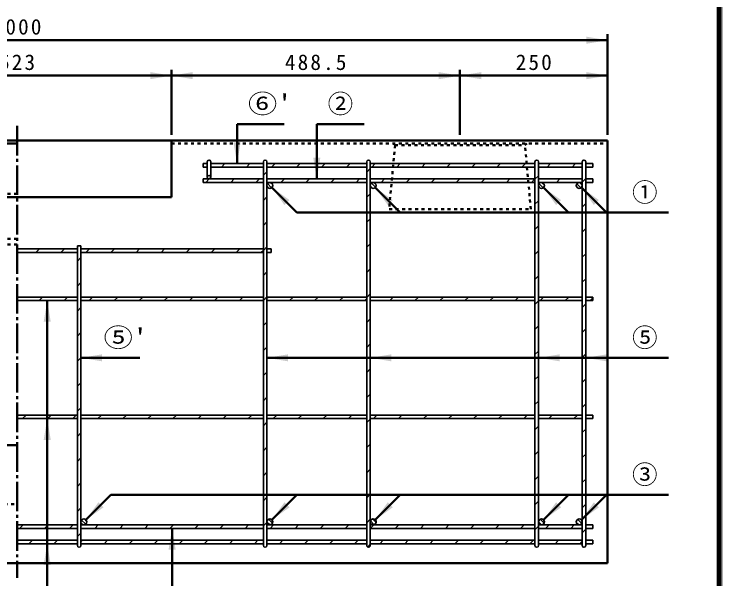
# Model space of a CAD drawing. Units: millimetres, scale not verified. Extents: x 100 to 4105, y 100 to 2870.
# Drawn here: x 2907 to 4105, y 829 to 1786 of the extents above; entities that cross this region are included whole.
import ezdxf
from ezdxf.enums import TextEntityAlignment as Align

# ---------------------------------------------------------------- set-up
doc = ezdxf.new("R2010")
doc.units = ezdxf.units.MM
doc.header["$LTSCALE"] = 5
doc.linetypes.add('USER1', pattern=[2.2, 1, -1.2])
doc.linetypes.add('USER2', pattern=[13.4, 10, -1.2, 1, -1.2])
doc.layers.add('V-nasSTD', color=7, linetype='Continuous', lineweight=50)
doc.styles.add('ＭＳ ゴシック', font='')
doc.styles.get('ＭＳ ゴシック').set_extended_font_data('MS Gothic')

msp = doc.modelspace()

# ---------------------------------------------------------------- hatches: boundary and pattern name
at = {"layer": 'V-nasSTD'}
for points in [[(3875.552, 1735.857), (3911.552, 1741.857), (3875.552, 1747.857)], [(3137.052, 1675.857), (3173.052, 1681.857), (3137.052, 1687.857)], [(3209.052, 1687.857), (3173.052, 1681.857), (3209.052, 1675.857)], [(3625.552, 1675.857), (3661.552, 1681.857), (3625.552, 1687.857)], [(3697.552, 1687.857), (3661.552, 1681.857), (3697.552, 1675.857)], [(3875.552, 1675.857), (3911.552, 1681.857), (3875.552, 1687.857)], [(3290.052, 1568.81), (3284.052, 1532.81), (3278.052, 1568.81)], [(3425.052, 1542.81), (3419.052, 1506.81), (3413.052, 1542.81)], [(3364.3, 1462.576), (3343.087, 1492.274), (3372.786, 1471.061)], [(3539.3, 1462.576), (3518.087, 1492.274), (3547.786, 1471.061)], [(3824.3, 1462.576), (3803.087, 1492.274), (3832.786, 1471.061)], [(3888.3, 1462.576), (3867.087, 1492.274), (3896.786, 1471.061)], [(2968.552, 1264.81), (2962.552, 1300.81), (2956.552, 1264.81)], [(3055.552, 1209.81), (3019.552, 1203.81), (3055.552, 1197.81)], [(3370.552, 1209.81), (3334.552, 1203.81), (3370.552, 1197.81)], [(3545.552, 1209.81), (3509.552, 1203.81), (3545.552, 1197.81)], [(3830.552, 1209.81), (3794.552, 1203.81), (3830.552, 1197.81)], [(3910.552, 1209.81), (3874.552, 1203.81), (3910.552, 1197.81)], [(2968.552, 1064.81), (2962.552, 1100.81), (2956.552, 1064.81)], [(3049.3, 959.044), (3028.087, 929.345), (3057.786, 950.558)], [(3364.3, 959.044), (3343.087, 929.345), (3372.786, 950.558)], [(3539.3, 959.044), (3518.087, 929.345), (3547.786, 950.558)], [(3824.3, 959.044), (3803.087, 929.345), (3832.786, 950.558)], [(3888.3, 959.044), (3867.087, 929.345), (3896.786, 950.558)], [(3180.052, 878.81), (3174.052, 914.81), (3168.052, 878.81)], [(2968.552, 852.81), (2962.552, 888.81), (2956.552, 852.81)]]:
    msp.add_hatch(color=256, dxfattribs=at).paths.add_polyline_path(points)

# ---------------------------------------------------------------- linework, layer by layer
at = {"layer": 'V-nasSTD', "lineweight": 100}
msp.add_line((4100, 105), (4100, 2865), dxfattribs=at)
at = {"layer": 'V-nasSTD'}
for p, q in [((3911.552, 1581.857), (3911.552, 1751.857)), ((1911.552, 1741.857), (3911.552, 1741.857)), ((3173.052, 1581.857), (3173.052, 1691.857)), ((3661.552, 1581.857), (3661.552, 1691.857)), ((2650.052, 1681.857), (3173.052, 1681.857)), ((3173.052, 1681.857), (3661.552, 1681.857)), ((3661.552, 1681.857), (3911.552, 1681.857)), ((3284.052, 1599.857), (3284.052, 1532.81)), ((3284.052, 1599.857), (3364.052, 1599.857)), ((3419.052, 1599.857), (3419.052, 1506.81)), ((3419.052, 1599.857), (3499.052, 1599.857)), ((3173.052, 1571.857), (2650.052, 1571.857)), ((3173.052, 1571.857), (3173.052, 1475.857)), ((3173.052, 1571.857), (3911.552, 1571.857)), ((3911.552, 1571.857), (3911.552, 855.857)), ((2650.052, 1566.857), (2911.552, 1566.857)), ((3385.514, 1449.848), (3343.087, 1492.274)), ((3560.514, 1449.848), (3518.087, 1492.274)), ((3845.514, 1449.848), (3803.087, 1492.274)), ((3909.514, 1449.848), (3867.087, 1492.274)), ((3173.052, 1475.857), (2650.052, 1475.857)), ((4014.552, 1449.848), (3385.514, 1449.848)), ((2962.552, 772.81), (2962.552, 1300.81)), ((3019.552, 1203.81), (3119.552, 1203.81)), ((4014.552, 1203.81), (3334.552, 1203.81)), ((2031.552, 1055.857), (2911.552, 1055.857)), ((3070.514, 971.772), (3028.087, 929.345)), ((4014.552, 971.772), (3070.514, 971.772)), ((3385.514, 971.772), (3343.087, 929.345)), ((3560.514, 971.772), (3518.087, 929.345)), ((3845.514, 971.772), (3803.087, 929.345)), ((3909.514, 971.772), (3867.087, 929.345)), ((3174.052, 772.81), (3174.052, 914.81)), ((1911.552, 855.857), (3911.552, 855.857))]:
    msp.add_line(p, q, dxfattribs=at)
at = {"layer": 'V-nasSTD', "linetype": 'USER2'}
msp.add_line((2911.552, 1596.857), (2911.552, 830.857), dxfattribs=at)
at = {"layer": 'V-nasSTD', "linetype": 'USER1'}
for p, q in [((3173.052, 1566.857), (3911.552, 1566.857)), ((3551.552, 1563.857), (3541.552, 1455.857)), ((3551.552, 1563.857), (3548.552, 1566.857)), ((3551.552, 1563.857), (3771.552, 1563.857)), ((3771.552, 1563.857), (3774.552, 1566.857)), ((3781.552, 1455.857), (3771.552, 1563.857)), ((2911.552, 1481.857), (2656.052, 1481.857)), ((3541.552, 1455.857), (3781.552, 1455.857)), ((2911.552, 1405.138), (2663.239, 1405.138)), ((2911.552, 1395.857), (1911.552, 1395.857)), ((1911.552, 955.857), (2911.552, 955.857))]:
    msp.add_line(p, q, dxfattribs=at)
at = {"layer": 'V-nasSTD', "lineweight": 35}
for p, q in [((3233.552, 1509.81), (3233.552, 1535.81)), ((3239.552, 1509.81), (3239.552, 1535.81)), ((3328.552, 1535.81), (3328.552, 885.81)), ((3334.552, 1535.81), (3334.552, 885.81)), ((3503.552, 1535.81), (3503.552, 885.81)), ((3509.552, 1535.81), (3509.552, 885.81)), ((3788.552, 1535.81), (3788.552, 885.81)), ((3794.552, 1535.81), (3794.552, 885.81)), ((3868.552, 1535.81), (3868.552, 885.81)), ((3874.552, 1535.81), (3874.552, 885.81)), ((3226.552, 1532.81), (3226.552, 1526.81)), ((3233.552, 1532.81), (3226.552, 1532.81)), ((3226.552, 1526.81), (3233.552, 1526.81)), ((3239.552, 1532.81), (3328.552, 1532.81)), ((3239.552, 1526.81), (3328.552, 1526.81)), ((3257.437, 1526.81), (3263.437, 1532.81)), ((3299.863, 1526.81), (3305.863, 1532.81)), ((3334.552, 1532.81), (3503.552, 1532.81)), ((3334.552, 1526.81), (3503.552, 1526.81)), ((3342.29, 1526.81), (3348.29, 1532.81)), ((3384.716, 1526.81), (3390.716, 1532.81)), ((3427.143, 1526.81), (3433.143, 1532.81)), ((3469.569, 1526.81), (3475.569, 1532.81)), ((3509.552, 1524.32), (3503.552, 1518.32)), ((3509.552, 1532.81), (3788.552, 1532.81)), ((3509.552, 1526.81), (3788.552, 1526.81)), ((3517.996, 1532.81), (3511.996, 1526.81)), ((3560.422, 1532.81), (3554.422, 1526.81)), ((3602.848, 1532.81), (3596.848, 1526.81)), ((3645.275, 1532.81), (3639.275, 1526.81)), ((3681.701, 1526.81), (3687.701, 1532.81)), ((3724.128, 1526.81), (3730.128, 1532.81)), ((3766.554, 1526.81), (3772.554, 1532.81)), ((3794.552, 1532.81), (3868.552, 1532.81)), ((3794.552, 1526.81), (3868.552, 1526.81)), ((3808.98, 1526.81), (3814.98, 1532.81)), ((3851.407, 1526.81), (3857.407, 1532.81)), ((3874.552, 1532.81), (3886.552, 1532.81)), ((3874.552, 1526.81), (3886.552, 1526.81)), ((3886.552, 1532.81), (3886.552, 1526.81)), ((3334.552, 1519.026), (3328.552, 1513.026)), ((3794.552, 1512.335), (3788.552, 1506.335)), ((3328.552, 1506.81), (3226.552, 1506.81)), ((3226.552, 1506.81), (3226.552, 1500.81)), ((3226.552, 1500.81), (3328.552, 1500.81)), ((3236.937, 1506.81), (3230.937, 1500.81)), ((3239.523, 1509.396), (3236.966, 1506.838)), ((3273.363, 1500.81), (3279.363, 1506.81)), ((3315.79, 1500.81), (3321.79, 1506.81)), ((3334.552, 1506.81), (3503.552, 1506.81)), ((3334.552, 1500.81), (3503.552, 1500.81)), ((3335.6, 1498.873), (3342.615, 1491.858)), ((3340.927, 1500.617), (3344.359, 1497.185)), ((3358.216, 1500.81), (3364.216, 1506.81)), ((3400.643, 1500.81), (3406.643, 1506.81)), ((3443.069, 1500.81), (3449.069, 1506.81)), ((3485.496, 1500.81), (3491.496, 1506.81)), ((3509.552, 1506.81), (3788.552, 1506.81)), ((3509.552, 1500.81), (3788.552, 1500.81)), ((3511.488, 1499.761), (3518.503, 1492.746)), ((3527.922, 1500.81), (3533.922, 1506.81)), ((3576.348, 1506.81), (3570.348, 1500.81)), ((3618.775, 1506.81), (3612.775, 1500.81)), ((3655.201, 1500.81), (3661.201, 1506.81)), ((3697.628, 1500.81), (3703.628, 1506.81)), ((3740.054, 1500.81), (3746.054, 1506.81)), ((3782.48, 1500.81), (3788.48, 1506.81)), ((3794.552, 1506.81), (3868.552, 1506.81)), ((3794.552, 1500.81), (3868.552, 1500.81)), ((3795.439, 1498.653), (3802.395, 1491.697)), ((3800.432, 1500.732), (3804.474, 1496.69)), ((3824.907, 1500.81), (3830.907, 1506.81)), ((3859.297, 1498.435), (3866.177, 1491.555)), ((3864.015, 1500.788), (3868.53, 1496.273)), ((3867.333, 1500.81), (3868.552, 1502.028)), ((3874.552, 1507.483), (3868.552, 1501.483)), ((3874.552, 1506.81), (3886.552, 1506.81)), ((3874.552, 1500.81), (3886.552, 1500.81)), ((3886.552, 1506.81), (3886.552, 1500.81)), ((3509.745, 1494.434), (3513.176, 1491.003)), ((3334.552, 1476.6), (3328.552, 1470.6)), ((3509.552, 1481.894), (3503.552, 1475.894)), ((3794.552, 1469.909), (3788.552, 1463.909)), ((3874.552, 1465.056), (3868.552, 1459.056)), ((3509.552, 1439.468), (3503.552, 1433.468)), ((3334.552, 1434.173), (3328.552, 1428.173)), ((3794.552, 1427.483), (3788.552, 1421.483)), ((3874.552, 1422.63), (3868.552, 1416.63)), ((3013.552, 1393.264), (3013.552, 885.762)), ((3013.552, 1393.264), (3019.552, 1393.264)), ((3019.552, 1393.264), (3019.552, 885.762)), ((3334.552, 1391.747), (3328.552, 1385.747)), ((3509.552, 1397.041), (3503.552, 1391.041)), ((2911.552, 1388.264), (3013.552, 1388.264)), ((2911.552, 1382.264), (3013.552, 1382.264)), ((2943.231, 1382.264), (2949.231, 1388.264)), ((2985.658, 1382.264), (2991.658, 1388.264)), ((3019.552, 1388.264), (3328.552, 1388.264)), ((3019.552, 1382.264), (3328.552, 1382.264)), ((3034.084, 1388.264), (3028.084, 1382.264)), ((3070.511, 1382.264), (3076.511, 1388.264)), ((3112.937, 1382.264), (3118.937, 1388.264)), ((3155.363, 1382.264), (3161.363, 1388.264)), ((3197.79, 1382.264), (3203.79, 1388.264)), ((3240.216, 1382.264), (3246.216, 1388.264)), ((3282.643, 1382.264), (3288.643, 1388.264)), ((3325.069, 1382.264), (3328.552, 1385.747)), ((3334.552, 1388.264), (3341.552, 1388.264)), ((3334.552, 1382.264), (3341.552, 1382.264)), ((3341.552, 1388.264), (3341.552, 1382.264)), ((3794.552, 1385.056), (3788.552, 1379.056)), ((3874.552, 1380.203), (3868.552, 1374.203)), ((3019.552, 1373.732), (3013.552, 1367.732)), ((3509.552, 1354.615), (3503.552, 1348.615)), ((3334.552, 1349.32), (3328.552, 1343.32)), ((3794.552, 1342.63), (3788.552, 1336.63)), ((3019.552, 1331.305), (3013.552, 1325.305)), ((3874.552, 1337.777), (3868.552, 1331.777)), ((2911.552, 1306.81), (3013.552, 1306.81)), ((2911.552, 1306.13), (2912.231, 1306.81)), ((2948.658, 1300.81), (2954.658, 1306.81)), ((2991.084, 1300.81), (2997.084, 1306.81)), ((3019.552, 1306.81), (3328.552, 1306.81)), ((3033.511, 1300.81), (3039.511, 1306.81)), ((3075.937, 1300.81), (3081.937, 1306.81)), ((3118.363, 1300.81), (3124.363, 1306.81)), ((3160.79, 1300.81), (3166.79, 1306.81)), ((3203.216, 1300.81), (3209.216, 1306.81)), ((3245.643, 1300.81), (3251.643, 1306.81)), ((3288.069, 1300.81), (3294.069, 1306.81)), ((3334.552, 1306.894), (3328.552, 1300.894)), ((3334.552, 1306.81), (3503.552, 1306.81)), ((3336.496, 1306.81), (3334.552, 1304.866)), ((3372.922, 1300.81), (3378.922, 1306.81)), ((3415.348, 1300.81), (3421.348, 1306.81)), ((3457.775, 1300.81), (3463.775, 1306.81)), ((3509.552, 1312.188), (3503.552, 1306.188)), ((3509.552, 1306.81), (3788.552, 1306.81)), ((3548.628, 1306.81), (3542.628, 1300.81)), ((3585.054, 1300.81), (3591.054, 1306.81)), ((3627.48, 1300.81), (3633.48, 1306.81)), ((3669.907, 1300.81), (3675.907, 1306.81)), ((3712.333, 1300.81), (3718.333, 1306.81)), ((3754.76, 1300.81), (3760.76, 1306.81)), ((3794.552, 1306.81), (3868.552, 1306.81)), ((3797.186, 1300.81), (3803.186, 1306.81)), ((3839.612, 1300.81), (3845.612, 1306.81)), ((3874.552, 1306.81), (3886.552, 1306.81)), ((3886.552, 1306.81), (3886.552, 1300.81)), ((2911.552, 1300.81), (3013.552, 1300.81)), ((3019.552, 1300.81), (3328.552, 1300.81)), ((3334.552, 1300.81), (3503.552, 1300.81)), ((3500.201, 1300.81), (3503.552, 1304.16)), ((3509.552, 1300.81), (3788.552, 1300.81)), ((3794.552, 1300.203), (3788.552, 1294.203)), ((3794.552, 1300.81), (3868.552, 1300.81)), ((3874.552, 1295.351), (3868.552, 1289.351)), ((3874.552, 1300.81), (3886.552, 1300.81)), ((3882.039, 1300.81), (3886.552, 1305.323)), ((3019.552, 1288.879), (3013.552, 1282.879)), ((3334.552, 1264.468), (3328.552, 1258.468)), ((3509.552, 1269.762), (3503.552, 1263.762)), ((3019.552, 1246.452), (3013.552, 1240.452)), ((3794.552, 1257.777), (3788.552, 1251.777)), ((3874.552, 1252.924), (3868.552, 1246.924)), ((3509.552, 1227.335), (3503.552, 1221.335)), ((3334.552, 1222.041), (3328.552, 1216.041)), ((3794.552, 1215.351), (3788.552, 1209.351)), ((3874.552, 1210.498), (3868.552, 1204.498)), ((3019.552, 1204.026), (3013.552, 1198.026)), ((3334.552, 1179.615), (3328.552, 1173.615)), ((3509.552, 1184.909), (3503.552, 1178.909)), ((3794.552, 1172.924), (3788.552, 1166.924)), ((3874.552, 1168.071), (3868.552, 1162.071)), ((3019.552, 1161.6), (3013.552, 1155.6)), ((3509.552, 1142.483), (3503.552, 1136.483)), ((3334.552, 1137.188), (3328.552, 1131.188)), ((3794.552, 1130.498), (3788.552, 1124.498)), ((3019.552, 1119.173), (3013.552, 1113.173)), ((3874.552, 1125.645), (3868.552, 1119.645)), ((2911.552, 1106.81), (3013.552, 1106.81)), ((2920.937, 1100.81), (2926.937, 1106.81)), ((2963.363, 1100.81), (2969.363, 1106.81)), ((3005.79, 1100.81), (3011.79, 1106.81)), ((3019.552, 1106.81), (3328.552, 1106.81)), ((3048.216, 1100.81), (3054.216, 1106.81)), ((3090.643, 1100.81), (3096.643, 1106.81)), ((3133.069, 1100.81), (3139.069, 1106.81)), ((3175.496, 1100.81), (3181.496, 1106.81)), ((3217.922, 1100.81), (3223.922, 1106.81)), ((3260.348, 1100.81), (3266.348, 1106.81)), ((3302.775, 1100.81), (3308.775, 1106.81)), ((3334.552, 1106.81), (3503.552, 1106.81)), ((3351.201, 1106.81), (3345.201, 1100.81)), ((3387.628, 1100.81), (3393.628, 1106.81)), ((3430.054, 1100.81), (3436.054, 1106.81)), ((3472.48, 1100.81), (3478.48, 1106.81)), ((3509.552, 1106.81), (3788.552, 1106.81)), ((3514.907, 1100.81), (3520.907, 1106.81)), ((3557.333, 1100.81), (3563.333, 1106.81)), ((3599.76, 1100.81), (3605.76, 1106.81)), ((3642.186, 1100.81), (3648.186, 1106.81)), ((3684.612, 1100.81), (3690.612, 1106.81)), ((3727.039, 1100.81), (3733.039, 1106.81)), ((3769.465, 1100.81), (3775.465, 1106.81)), ((3794.552, 1106.81), (3868.552, 1106.81)), ((3811.892, 1100.81), (3817.892, 1106.81)), ((3854.318, 1100.81), (3860.318, 1106.81)), ((3874.552, 1106.81), (3886.552, 1106.81)), ((3886.552, 1106.81), (3886.552, 1100.81)), ((2911.552, 1100.81), (3013.552, 1100.81)), ((3019.552, 1100.81), (3328.552, 1100.81)), ((3334.552, 1094.762), (3328.552, 1088.762)), ((3334.552, 1100.81), (3503.552, 1100.81)), ((3509.552, 1100.056), (3503.552, 1094.056)), ((3509.552, 1100.81), (3788.552, 1100.81)), ((3794.552, 1100.81), (3868.552, 1100.81)), ((3874.552, 1100.81), (3886.552, 1100.81)), ((3794.552, 1088.071), (3788.552, 1082.071)), ((3874.552, 1083.219), (3868.552, 1077.219)), ((3019.552, 1076.747), (3013.552, 1070.747)), ((3509.552, 1057.63), (3503.552, 1051.63)), ((3334.552, 1052.335), (3328.552, 1046.335)), ((3794.552, 1045.645), (3788.552, 1039.645)), ((3019.552, 1034.32), (3013.552, 1028.32)), ((3874.552, 1040.792), (3868.552, 1034.792)), ((3334.552, 1009.909), (3328.552, 1003.909)), ((3509.552, 1015.203), (3503.552, 1009.203)), ((3794.552, 1003.219), (3788.552, 997.219)), ((3874.552, 998.366), (3868.552, 992.366)), ((3019.552, 991.894), (3013.552, 985.894)), ((3509.552, 972.777), (3503.552, 966.777)), ((3334.552, 967.483), (3328.552, 961.483)), ((3794.552, 960.792), (3788.552, 954.792)), ((3019.552, 949.468), (3013.552, 943.468)), ((3874.552, 955.939), (3868.552, 949.939)), ((3020.649, 928.935), (3027.677, 921.907)), ((3026.088, 930.568), (3029.31, 927.346)), ((3334.552, 925.056), (3328.552, 919.056)), ((3334.563, 926.148), (3339.89, 920.821)), ((3337.44, 930.342), (3344.084, 923.699)), ((3509.552, 930.351), (3503.552, 924.351)), ((3509.885, 927.604), (3516.346, 921.143)), ((3513.806, 930.754), (3519.496, 925.064)), ((3794.552, 925.779), (3799.521, 920.81)), ((3797.187, 930.215), (3803.957, 923.445)), ((3858.568, 925.402), (3863.144, 920.826)), ((3860.957, 930.084), (3867.826, 923.216)), ((2911.552, 920.81), (3013.552, 920.81)), ((2911.552, 914.81), (3013.552, 914.81)), ((2915.649, 914.81), (2921.649, 920.81)), ((2958.075, 914.81), (2964.075, 920.81)), ((3000.501, 914.81), (3006.501, 920.81)), ((3019.552, 920.81), (3328.552, 920.81)), ((3019.552, 914.81), (3328.552, 914.81)), ((3048.928, 920.81), (3042.928, 914.81)), ((3091.354, 920.81), (3085.354, 914.81)), ((3133.781, 920.81), (3127.781, 914.81)), ((3170.207, 914.81), (3176.207, 920.81)), ((3212.633, 914.81), (3218.633, 920.81)), ((3255.06, 914.81), (3261.06, 920.81)), ((3297.486, 914.81), (3303.486, 920.81)), ((3334.552, 920.81), (3503.552, 920.81)), ((3334.552, 914.81), (3503.552, 914.81)), ((3339.913, 914.81), (3345.913, 920.81)), ((3382.339, 914.81), (3388.339, 920.81)), ((3424.765, 914.81), (3430.765, 920.81)), ((3467.192, 914.81), (3473.192, 920.81)), ((3509.552, 920.81), (3788.552, 920.81)), ((3509.552, 914.81), (3788.552, 914.81)), ((3509.618, 914.81), (3515.618, 920.81)), ((3552.045, 914.81), (3558.045, 920.81)), ((3594.471, 914.81), (3600.471, 920.81)), ((3636.897, 914.81), (3642.897, 920.81)), ((3679.324, 914.81), (3685.324, 920.81)), ((3721.75, 914.81), (3727.75, 920.81)), ((3764.177, 914.81), (3770.177, 920.81)), ((3794.552, 918.366), (3788.552, 912.366)), ((3794.552, 918.366), (3788.552, 912.366)), ((3794.552, 920.81), (3868.552, 920.81)), ((3794.552, 914.81), (3868.552, 914.81)), ((3806.603, 914.81), (3812.603, 920.81)), ((3849.029, 914.81), (3855.029, 920.81)), ((3874.552, 913.513), (3868.552, 907.513)), ((3874.552, 920.81), (3886.552, 920.81)), ((3874.552, 914.81), (3886.552, 914.81)), ((3886.552, 920.81), (3886.552, 914.81)), ((3019.552, 907.041), (3013.552, 901.041)), ((2911.552, 894.81), (3013.552, 894.81)), ((2911.552, 888.81), (3013.552, 888.81)), ((2931.569, 888.81), (2937.569, 894.81)), ((2973.996, 888.81), (2979.996, 894.81)), ((3019.552, 894.81), (3328.552, 894.81)), ((3022.422, 894.81), (3019.552, 891.939)), ((3019.552, 888.81), (3328.552, 888.81)), ((3064.848, 894.81), (3058.848, 888.81)), ((3107.275, 894.81), (3101.275, 888.81)), ((3143.701, 888.81), (3149.701, 894.81)), ((3186.128, 888.81), (3192.128, 894.81)), ((3228.554, 888.81), (3234.554, 894.81)), ((3270.98, 888.81), (3276.98, 894.81)), ((3313.407, 888.81), (3319.407, 894.81)), ((3334.552, 894.81), (3503.552, 894.81)), ((3334.552, 888.81), (3503.552, 888.81)), ((3355.833, 888.81), (3361.833, 894.81)), ((3398.26, 888.81), (3404.26, 894.81)), ((3440.686, 888.81), (3446.686, 894.81)), ((3483.112, 888.81), (3489.112, 894.81)), ((3509.552, 887.924), (3504.92, 883.292)), ((3509.552, 894.81), (3788.552, 894.81)), ((3509.552, 888.81), (3788.552, 888.81)), ((3525.539, 888.81), (3531.539, 894.81)), ((3567.965, 888.81), (3573.965, 894.81)), ((3610.392, 888.81), (3616.392, 894.81)), ((3652.818, 888.81), (3658.818, 894.81)), ((3695.244, 888.81), (3701.244, 894.81)), ((3737.671, 888.81), (3743.671, 894.81)), ((3780.097, 888.81), (3786.097, 894.81)), ((3794.552, 894.81), (3868.552, 894.81)), ((3794.552, 888.81), (3868.552, 888.81)), ((3822.524, 888.81), (3828.524, 894.81)), ((3864.95, 888.81), (3868.552, 892.411)), ((3874.552, 894.81), (3886.552, 894.81)), ((3874.552, 888.81), (3886.552, 888.81)), ((3886.552, 894.81), (3886.552, 888.81))]:
    msp.add_line(p, q, dxfattribs=at)
at = {"layer": 'V-nasSTD', "lineweight": 13}
msp.add_lwpolyline([(100, 100), (100, 2870), (4105, 2870), (4105, 100)], close=True, dxfattribs=at)
at = {"layer": 'V-nasSTD', "lineweight": 35}
for centre, radius in [((3236.552, 1509.81), 3), ((3339.552, 1495.81), 5), ((3514.552, 1495.81), 5), ((3799.552, 1495.81), 5), ((3863.552, 1495.81), 5), ((3024.552, 925.81), 5), ((3339.552, 925.81), 5), ((3514.552, 925.81), 5), ((3799.552, 925.81), 5), ((3863.552, 925.81), 5)]:
    msp.add_circle(centre, radius, dxfattribs=at)
for centre, radius, start, end in [((3236.552, 1535.81), 3, 0, 180), ((3331.552, 1535.81), 3, 0, 180), ((3506.552, 1535.81), 3, 0, 180), ((3791.552, 1535.81), 3, 0, 180), ((3871.552, 1535.81), 3, 0, 180), ((3339.552, 1495.81), 5, 90, 180), ((3339.552, 1495.81), 5, 180, 90), ((3514.552, 1495.81), 5, 180, 90), ((3514.552, 1495.81), 5, 90, 180), ((3799.552, 1495.81), 5, 90, 180), ((3799.552, 1495.81), 5, 180, 90), ((3863.552, 1495.81), 5, 90, 0), ((3863.552, 1495.81), 5, 0, 90), ((3024.552, 925.81), 5, 270, 180), ((3024.552, 925.81), 5, 180, 270), ((3339.552, 925.81), 5, 270, 180), ((3339.552, 925.81), 5, 180, 270), ((3514.552, 925.81), 5, 282.04146, 180), ((3514.552, 925.81), 5, 180, 270), ((3799.552, 925.81), 5, 270, 180), ((3799.552, 925.81), 5, 180, 270), ((3863.552, 925.81), 5, 0, 270), ((3863.552, 925.81), 5, 270, 0), ((3514.552, 925.81), 5, 270, 282.04146), ((3016.552, 885.81), 3, 180, 0), ((3331.552, 885.81), 3, 180, 0), ((3506.552, 885.81), 3, 180, 0), ((3791.552, 885.81), 3, 180, 0), ((3871.552, 885.81), 3, 180, 0)]:
    msp.add_arc(centre, radius, start, end, dxfattribs=at)

# ---------------------------------------------------------------- texts
at = {"layer": 'V-nasSTD', "style": 'ＭＳ ゴシック', "width": 1.15}
for s, p in [("⑥'", (3302.452, 1650.057)), ("⑤'", (3057.952, 1254.01))]:
    msp.add_text(s, height=31.67, dxfattribs=at).set_placement(p, align=Align.TOP_LEFT)
at = {"layer": 'V-nasSTD', "style": 'ＭＳ ゴシック'}
for s, p in [('②', (3437.452, 1650.057)), ('①', (3952.952, 1500.048)), ('⑤', (3952.952, 1254.01)), ('③', (3952.952, 1021.972))]:
    msp.add_text(s, height=31.67, dxfattribs=at).set_placement(p, align=Align.TOP_LEFT)
at = {"layer": 'V-nasSTD', "char_height": 26.39, "attachment_point": 1, "style": 'ＭＳ ゴシック'}
for s, insert in [('\\T1.2;2000', (2870.152, 1777.857)), ('\\T1.2;523', (2880.952, 1717.857)), ('\\T1.2;488.5', (3365.102, 1717.857)), ('\\T1.2;250', (3755.952, 1717.857))]:
    msp.add_mtext(s, dxfattribs=dict(at, insert=insert))

doc.saveas('drawing.dxf')
